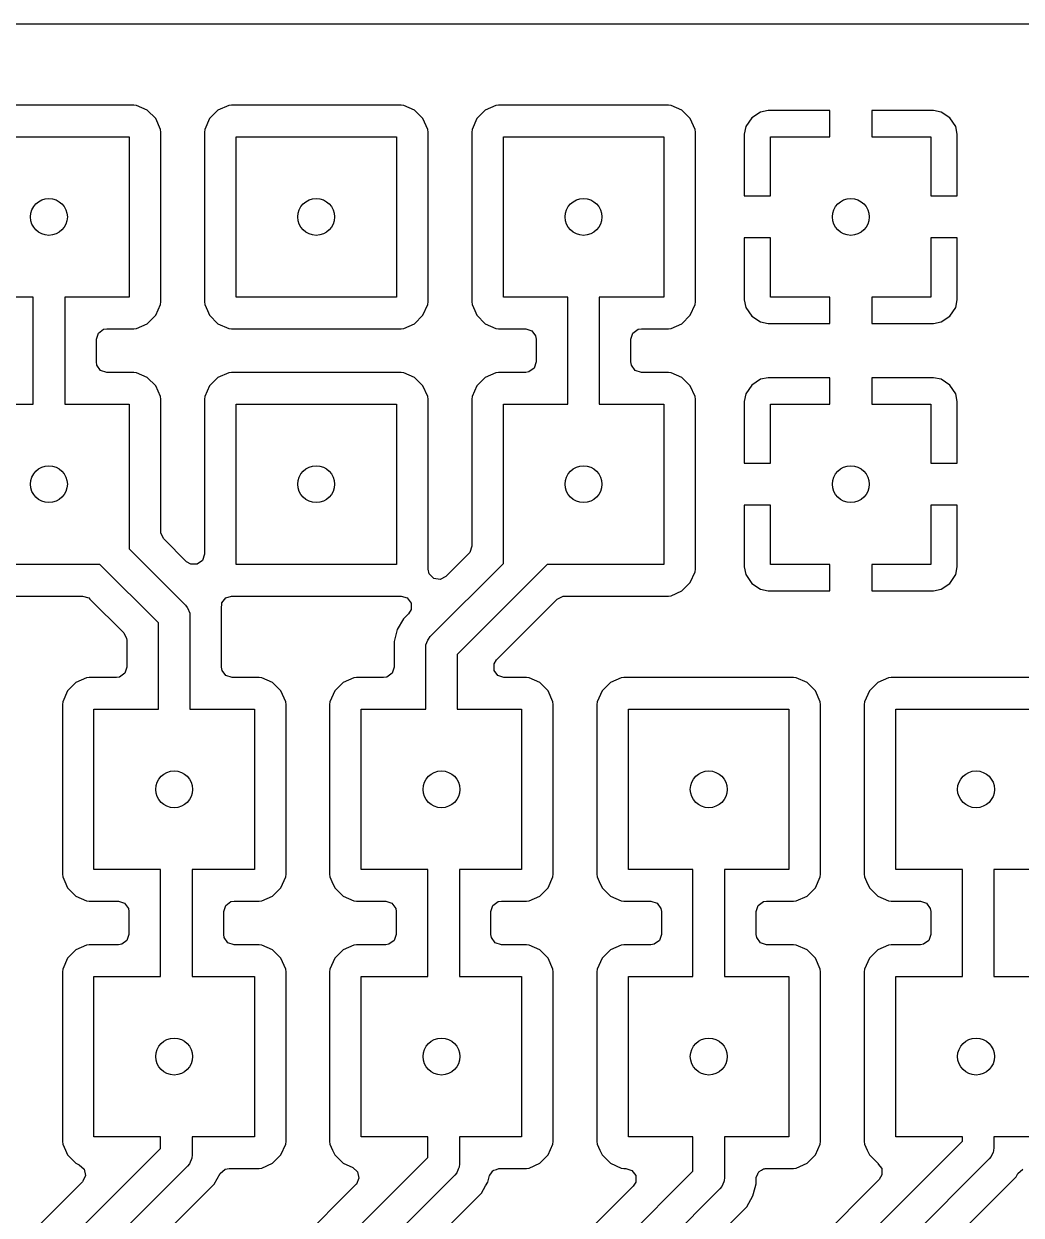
# Model space of a CAD drawing. Extents: x 0.23 to 2.17, y 0.23 to 2.17.
# Drawn here: x 0.9203 to 1.2935, y 1.7245 to 2.1703 of the extents above; entities that cross this region are included whole.
import ezdxf

# ---------------------------------------------------------------- set-up
doc = ezdxf.new("R2010")
doc.units = 0
doc.header["$MEASUREMENT"] = 0
doc.layers.add('BLACK', color=7, linetype='CONTINUOUS')

msp = doc.modelspace()

# ---------------------------------------------------------------- linework, layer by layer
at = {"layer": 'BLACK', "linetype": 'CONTINUOUS'}
for p, q in [((0.2336, 2.1703), (2.1664, 2.1703)), ((0.96149, 2.13986), (0.89796, 2.13986)), ((0.96248, 2.13975), (0.96149, 2.13986)), ((0.96653, 2.13796), (0.96248, 2.13975)), ((0.96248, 2.13975), (0.96248, 2.13975)), ((0.96248, 2.13975), (0.96248, 2.13975)), ((0.99697, 2.13975), (0.99292, 2.13796)), ((0.99796, 2.13986), (0.99697, 2.13975)), ((1.06149, 2.13986), (0.99796, 2.13986)), ((0.99796, 2.13986), (0.99796, 2.13986)), ((1.06248, 2.13975), (1.06149, 2.13986)), ((1.06653, 2.13796), (1.06248, 2.13975)), ((1.06248, 2.13975), (1.06248, 2.13975)), ((1.06248, 2.13975), (1.06248, 2.13975)), ((1.09697, 2.13975), (1.09292, 2.13796)), ((1.09796, 2.13986), (1.09697, 2.13975)), ((1.16149, 2.13986), (1.09796, 2.13986)), ((1.09796, 2.13986), (1.09796, 2.13986)), ((1.16248, 2.13975), (1.16149, 2.13986)), ((1.16653, 2.13796), (1.16248, 2.13975)), ((1.16248, 2.13975), (1.16248, 2.13975)), ((1.16248, 2.13975), (1.16248, 2.13975)), ((0.96965, 2.13483), (0.96653, 2.13796)), ((0.99292, 2.13796), (0.9898, 2.13483)), ((1.06965, 2.13483), (1.06653, 2.13796)), ((1.09292, 2.13796), (1.0898, 2.13483)), ((1.16965, 2.13483), (1.16653, 2.13796)), ((1.19588, 2.1373), (1.19263, 2.13513)), ((1.19875, 2.13787), (1.19588, 2.1373)), ((1.19588, 2.1373), (1.19588, 2.1373)), ((1.22185, 2.13787), (1.19875, 2.13787)), ((1.22185, 2.12803), (1.22185, 2.13787)), ((1.22185, 2.13787), (1.22185, 2.13787)), ((1.2376, 2.13787), (1.2376, 2.12803)), ((1.26069, 2.13787), (1.2376, 2.13787)), ((1.2376, 2.13787), (1.2376, 2.13787)), ((1.26356, 2.1373), (1.26069, 2.13787)), ((1.26682, 2.13513), (1.26356, 2.1373)), ((1.26356, 2.1373), (1.26356, 2.1373)), ((0.97144, 2.13079), (0.96965, 2.13483)), ((0.97156, 2.1298), (0.97144, 2.13079)), ((0.98801, 2.13079), (0.98789, 2.1298)), ((0.9898, 2.13483), (0.98801, 2.13079)), ((1.07144, 2.13079), (1.06965, 2.13483)), ((1.07156, 2.1298), (1.07144, 2.13079)), ((1.08801, 2.13079), (1.08789, 2.1298)), ((1.0898, 2.13483), (1.08801, 2.13079)), ((1.17144, 2.13079), (1.16965, 2.13483)), ((1.17156, 2.1298), (1.17144, 2.13079)), ((1.19045, 2.13187), (1.18988, 2.129)), ((1.19263, 2.13513), (1.19045, 2.13187)), ((1.19045, 2.13187), (1.19045, 2.13187)), ((1.19263, 2.13513), (1.19263, 2.13513)), ((1.269, 2.13187), (1.26682, 2.13513)), ((1.26682, 2.13513), (1.26682, 2.13513)), ((1.26957, 2.129), (1.269, 2.13187)), ((1.269, 2.13187), (1.269, 2.13187)), ((0.89972, 2.12803), (0.95972, 2.12803)), ((0.95972, 2.12803), (0.95972, 2.06803)), ((0.97156, 2.06627), (0.97156, 2.1298)), ((0.97156, 2.1298), (0.97156, 2.1298)), ((0.98789, 2.1298), (0.98789, 2.06627)), ((0.99972, 2.06803), (0.99972, 2.12803)), ((0.99972, 2.12803), (1.05972, 2.12803)), ((1.05972, 2.12803), (1.05972, 2.06803)), ((1.07156, 2.06627), (1.07156, 2.1298)), ((1.08789, 2.1298), (1.08789, 2.06627)), ((1.09972, 2.06803), (1.09972, 2.12803)), ((1.09972, 2.12803), (1.15972, 2.12803)), ((1.15972, 2.12803), (1.15972, 2.06803)), ((1.17156, 2.12919), (1.17156, 2.1298)), ((1.17156, 2.1298), (1.17156, 2.1298)), ((1.17156, 2.129), (1.17156, 2.12919)), ((1.17156, 2.09999), (1.17156, 2.129)), ((1.18988, 2.129), (1.18988, 2.10591)), ((1.19972, 2.10591), (1.19972, 2.12803)), ((1.19972, 2.12803), (1.22185, 2.12803)), ((1.2376, 2.12803), (1.25972, 2.12803)), ((1.25972, 2.12803), (1.25972, 2.10591)), ((1.26957, 2.10591), (1.26957, 2.129)), ((1.26957, 2.129), (1.26957, 2.129)), ((1.18988, 2.10591), (1.18988, 2.10591)), ((1.18988, 2.10591), (1.19972, 2.10591)), ((1.25972, 2.10591), (1.26957, 2.10591)), ((1.26957, 2.10591), (1.26957, 2.10591)), ((1.17156, 2.09573), (1.17156, 2.09999)), ((1.17156, 2.06627), (1.17156, 2.09573)), ((1.18988, 2.09016), (1.18988, 2.09016)), ((1.18988, 2.09016), (1.18988, 2.06706)), ((1.19972, 2.09016), (1.18988, 2.09016)), ((1.19972, 2.06803), (1.19972, 2.09016)), ((1.26957, 2.09016), (1.25972, 2.09016)), ((1.25972, 2.09016), (1.25972, 2.06803)), ((1.26957, 2.06706), (1.26957, 2.09016)), ((1.26957, 2.09016), (1.26957, 2.09016)), ((0.92382, 2.06803), (0.89972, 2.06803)), ((0.92382, 2.02803), (0.92382, 2.06803)), ((0.95972, 2.06803), (0.93563, 2.06803)), ((0.93563, 2.06803), (0.93563, 2.02803)), ((0.96965, 2.06123), (0.97144, 2.06528)), ((0.97144, 2.06528), (0.97156, 2.06627)), ((0.98789, 2.06627), (0.98789, 2.06627)), ((0.98789, 2.06627), (0.98801, 2.06528)), ((0.98801, 2.06528), (0.98901, 2.06302)), ((1.05972, 2.06803), (0.99972, 2.06803)), ((1.06965, 2.06123), (1.07144, 2.06528)), ((1.07144, 2.06528), (1.07156, 2.06627)), ((1.08789, 2.06627), (1.08789, 2.06627)), ((1.08789, 2.06627), (1.08801, 2.06528)), ((1.08801, 2.06528), (1.08901, 2.06302)), ((1.12382, 2.06803), (1.09972, 2.06803)), ((1.12382, 2.02803), (1.12382, 2.06803)), ((1.15972, 2.06803), (1.13563, 2.06803)), ((1.13563, 2.06803), (1.13563, 2.02803)), ((1.16965, 2.06123), (1.17144, 2.06528)), ((1.17144, 2.06528), (1.17156, 2.06627)), ((1.18988, 2.06706), (1.19045, 2.06419)), ((1.19045, 2.06419), (1.19045, 2.06419)), ((1.19045, 2.06419), (1.19263, 2.06094)), ((1.22185, 2.06803), (1.19972, 2.06803)), ((1.22185, 2.05819), (1.22185, 2.06803)), ((1.25972, 2.06803), (1.2376, 2.06803)), ((1.2376, 2.06803), (1.2376, 2.05819)), ((1.26682, 2.06094), (1.269, 2.06419)), ((1.269, 2.06419), (1.26957, 2.06706)), ((1.269, 2.06419), (1.269, 2.06419)), ((1.26957, 2.06706), (1.26957, 2.06706)), ((0.96653, 2.0581), (0.96965, 2.06123)), ((0.98901, 2.06302), (0.9898, 2.06123)), ((0.9898, 2.06123), (0.99292, 2.0581)), ((1.06653, 2.0581), (1.06965, 2.06123)), ((1.08901, 2.06302), (1.0898, 2.06123)), ((1.0898, 2.06123), (1.09292, 2.0581)), ((1.16653, 2.0581), (1.16965, 2.06123)), ((1.19263, 2.06094), (1.19263, 2.06094)), ((1.19263, 2.06094), (1.19588, 2.05876)), ((1.26356, 2.05876), (1.26682, 2.06094)), ((1.26682, 2.06094), (1.26682, 2.06094)), ((0.9482, 2.05459), (0.95015, 2.05601)), ((0.95015, 2.05601), (0.95136, 2.0562)), ((0.95136, 2.0562), (0.96149, 2.0562)), ((0.96149, 2.0562), (0.96248, 2.05632)), ((0.96149, 2.0562), (0.96149, 2.0562)), ((0.96248, 2.05632), (0.96653, 2.0581)), ((0.99292, 2.0581), (0.99697, 2.05632)), ((0.99697, 2.05632), (0.99796, 2.0562)), ((0.99796, 2.0562), (1.06149, 2.0562)), ((1.06149, 2.0562), (1.06248, 2.05632)), ((1.06248, 2.05632), (1.06653, 2.0581)), ((1.09292, 2.0581), (1.09697, 2.05632)), ((1.09697, 2.05632), (1.09796, 2.0562)), ((1.09796, 2.0562), (1.10809, 2.0562)), ((1.10809, 2.0562), (1.11038, 2.05546)), ((1.11038, 2.05546), (1.1118, 2.05351)), ((1.1482, 2.05459), (1.15015, 2.05601)), ((1.15015, 2.05601), (1.15136, 2.0562)), ((1.15136, 2.0562), (1.16149, 2.0562)), ((1.16149, 2.0562), (1.16248, 2.05632)), ((1.16149, 2.0562), (1.16149, 2.0562)), ((1.16248, 2.05632), (1.16653, 2.0581)), ((1.19588, 2.05876), (1.19588, 2.05876)), ((1.19588, 2.05876), (1.19875, 2.05819)), ((1.19875, 2.05819), (1.19875, 2.05819)), ((1.19875, 2.05819), (1.22185, 2.05819)), ((1.22185, 2.05819), (1.22185, 2.05819)), ((1.2376, 2.05819), (1.2376, 2.05819)), ((1.2376, 2.05819), (1.26069, 2.05819)), ((1.26069, 2.05819), (1.26356, 2.05876)), ((1.26069, 2.05819), (1.26069, 2.05819)), ((1.26356, 2.05876), (1.26356, 2.05876)), ((0.94746, 2.0523), (0.9482, 2.05459)), ((0.94746, 2.04376), (0.94746, 2.0523)), ((1.1118, 2.05351), (1.11199, 2.0523)), ((1.11199, 2.0523), (1.11199, 2.04376)), ((1.14746, 2.0523), (1.1482, 2.05459)), ((1.14746, 2.04376), (1.14746, 2.0523)), ((0.94765, 2.04256), (0.94746, 2.04376)), ((0.94907, 2.04061), (0.94765, 2.04256)), ((1.11199, 2.04376), (1.11124, 2.04147)), ((1.14765, 2.04256), (1.14746, 2.04376)), ((1.14907, 2.04061), (1.14765, 2.04256)), ((0.95136, 2.03986), (0.94907, 2.04061)), ((0.96149, 2.03986), (0.95136, 2.03986)), ((0.96248, 2.03975), (0.96149, 2.03986)), ((0.96149, 2.03986), (0.96149, 2.03986)), ((0.96653, 2.03796), (0.96248, 2.03975)), ((0.96248, 2.03975), (0.96248, 2.03975)), ((0.96248, 2.03975), (0.96248, 2.03975)), ((0.96965, 2.03483), (0.96653, 2.03796)), ((0.99292, 2.03796), (0.9898, 2.03483)), ((0.99697, 2.03975), (0.99292, 2.03796)), ((0.99796, 2.03986), (0.99697, 2.03975)), ((1.06149, 2.03986), (0.99796, 2.03986)), ((0.99796, 2.03986), (0.99796, 2.03986)), ((1.06248, 2.03975), (1.06149, 2.03986)), ((1.06653, 2.03796), (1.06248, 2.03975)), ((1.06248, 2.03975), (1.06248, 2.03975)), ((1.06248, 2.03975), (1.06248, 2.03975)), ((1.06965, 2.03483), (1.06653, 2.03796)), ((1.09292, 2.03796), (1.0898, 2.03483)), ((1.09697, 2.03975), (1.09292, 2.03796)), ((1.09796, 2.03986), (1.09697, 2.03975)), ((1.10809, 2.03986), (1.09796, 2.03986)), ((1.09796, 2.03986), (1.09796, 2.03986)), ((1.10929, 2.04005), (1.10809, 2.03986)), ((1.11124, 2.04147), (1.10929, 2.04005)), ((1.15136, 2.03986), (1.14907, 2.04061)), ((1.16149, 2.03986), (1.15136, 2.03986)), ((1.16248, 2.03975), (1.16149, 2.03986)), ((1.16149, 2.03986), (1.16149, 2.03986)), ((1.16653, 2.03796), (1.16248, 2.03975)), ((1.16248, 2.03975), (1.16248, 2.03975)), ((1.16248, 2.03975), (1.16248, 2.03975)), ((1.16965, 2.03483), (1.16653, 2.03796)), ((1.19588, 2.0373), (1.19263, 2.03513)), ((1.19875, 2.03787), (1.19588, 2.0373)), ((1.19588, 2.0373), (1.19588, 2.0373)), ((1.22185, 2.03787), (1.19875, 2.03787)), ((1.22185, 2.02803), (1.22185, 2.03787)), ((1.22185, 2.03787), (1.22185, 2.03787)), ((1.26069, 2.03787), (1.2376, 2.03787)), ((1.2376, 2.03787), (1.2376, 2.03787)), ((1.2376, 2.03787), (1.2376, 2.02803)), ((1.26356, 2.0373), (1.26069, 2.03787)), ((1.26682, 2.03513), (1.26356, 2.0373)), ((1.26356, 2.0373), (1.26356, 2.0373)), ((0.97144, 2.03079), (0.96965, 2.03483)), ((0.9898, 2.03483), (0.98801, 2.03079)), ((1.07144, 2.03079), (1.06965, 2.03483)), ((1.0898, 2.03483), (1.08801, 2.03079)), ((1.17144, 2.03079), (1.16965, 2.03483)), ((1.19263, 2.03513), (1.19045, 2.03187)), ((1.19263, 2.03513), (1.19263, 2.03513)), ((1.269, 2.03187), (1.26682, 2.03513)), ((1.26682, 2.03513), (1.26682, 2.03513)), ((0.97156, 2.0298), (0.97144, 2.03079)), ((0.97156, 1.98034), (0.97156, 2.0298)), ((0.97156, 2.0298), (0.97156, 2.0298)), ((0.98801, 2.03079), (0.98789, 2.0298)), ((0.98789, 2.0298), (0.98789, 1.9718)), ((1.07156, 2.0298), (1.07144, 2.03079)), ((1.07156, 1.96628), (1.07156, 2.0298)), ((1.08801, 2.03079), (1.08789, 2.0298)), ((1.08789, 2.0298), (1.08789, 1.97483)), ((1.17156, 2.0298), (1.17144, 2.03079)), ((1.17156, 2.02919), (1.17156, 2.0298)), ((1.17156, 2.0298), (1.17156, 2.0298)), ((1.17156, 2.029), (1.17156, 2.02919)), ((1.17156, 2), (1.17156, 2.029)), ((1.19045, 2.03187), (1.18988, 2.029)), ((1.18988, 2.029), (1.18988, 2.00591)), ((1.19045, 2.03187), (1.19045, 2.03187)), ((1.26957, 2.029), (1.269, 2.03187)), ((1.269, 2.03187), (1.269, 2.03187)), ((1.26957, 2.029), (1.26957, 2.029)), ((1.26957, 2.00667), (1.26957, 2.029)), ((0.89972, 2.02803), (0.92382, 2.02803)), ((0.93563, 2.02803), (0.95972, 2.02803)), ((0.95972, 2.02803), (0.95972, 1.97382)), ((0.99972, 1.96803), (0.99972, 2.02803)), ((0.99972, 2.02803), (1.05972, 2.02803)), ((1.05972, 2.02803), (1.05972, 1.96803)), ((1.09972, 1.96831), (1.09972, 2.02803)), ((1.09972, 2.02803), (1.12382, 2.02803)), ((1.13563, 2.02803), (1.15972, 2.02803)), ((1.15972, 2.02803), (1.15972, 1.96803)), ((1.19972, 2.00591), (1.19972, 2.02803)), ((1.19972, 2.02803), (1.22185, 2.02803)), ((1.2376, 2.02803), (1.25972, 2.02803)), ((1.25972, 2.02803), (1.25972, 2.00591)), ((1.26957, 2.00591), (1.26957, 2.00667)), ((1.18988, 2.00591), (1.18988, 2.00591)), ((1.18988, 2.00591), (1.19972, 2.00591)), ((1.25972, 2.00591), (1.26957, 2.00591)), ((1.26957, 2.00591), (1.26957, 2.00591)), ((1.17156, 1.96627), (1.17156, 2)), ((1.18988, 1.99016), (1.18988, 1.99016)), ((1.18988, 1.99016), (1.18988, 1.96706)), ((1.19972, 1.99016), (1.18988, 1.99016)), ((1.19972, 1.96803), (1.19972, 1.99016)), ((1.26957, 1.99016), (1.25972, 1.99016)), ((1.25972, 1.99016), (1.25972, 1.96803)), ((1.26957, 1.96706), (1.26957, 1.99016)), ((1.26957, 1.99016), (1.26957, 1.99016)), ((0.9716, 1.97973), (0.97156, 1.98034)), ((0.9727, 1.97758), (0.9716, 1.97973)), ((0.98124, 1.96904), (0.9727, 1.97758)), ((1.08789, 1.97483), (1.08715, 1.97254)), ((0.95972, 1.97382), (0.98075, 1.9528)), ((0.98789, 1.9718), (0.98715, 1.9695)), ((1.08675, 1.97207), (1.07821, 1.96353)), ((1.08715, 1.97254), (1.08675, 1.97207)), ((0.94881, 1.96803), (0.89972, 1.96803)), ((0.97067, 1.94618), (0.94881, 1.96803)), ((0.98279, 1.96809), (0.98124, 1.96904)), ((0.9852, 1.96809), (0.98279, 1.96809)), ((0.98715, 1.9695), (0.9852, 1.96809)), ((1.05972, 1.96803), (0.99972, 1.96803)), ((1.07198, 1.96451), (1.07156, 1.96628)), ((1.0724, 1.94099), (1.09972, 1.96831)), ((1.11615, 1.96803), (1.08248, 1.93436)), ((1.15972, 1.96803), (1.11615, 1.96803)), ((1.17144, 1.96528), (1.17156, 1.96627)), ((1.18988, 1.96706), (1.19045, 1.96419)), ((1.22185, 1.96803), (1.19972, 1.96803)), ((1.22185, 1.95819), (1.22185, 1.96803)), ((1.25972, 1.96803), (1.2376, 1.96803)), ((1.2376, 1.96803), (1.2376, 1.95819)), ((1.269, 1.96419), (1.26957, 1.96706)), ((1.26957, 1.96706), (1.26957, 1.96706)), ((1.07368, 1.96281), (1.07198, 1.96451)), ((1.07606, 1.96243), (1.07368, 1.96281)), ((1.07821, 1.96353), (1.07606, 1.96243)), ((1.16965, 1.96123), (1.17144, 1.96528)), ((1.19045, 1.96419), (1.19045, 1.96419)), ((1.19045, 1.96419), (1.19263, 1.96094)), ((1.26682, 1.96094), (1.269, 1.96419)), ((1.269, 1.96419), (1.269, 1.96419)), ((1.16248, 1.95632), (1.16653, 1.9581)), ((1.16653, 1.9581), (1.16965, 1.96123)), ((1.19263, 1.96094), (1.19263, 1.96094)), ((1.19263, 1.96094), (1.19588, 1.95876)), ((1.19588, 1.95876), (1.19588, 1.95876)), ((1.19588, 1.95876), (1.19875, 1.95819)), ((1.19875, 1.95819), (1.19875, 1.95819)), ((1.19875, 1.95819), (1.22185, 1.95819)), ((1.22185, 1.95819), (1.22185, 1.95819)), ((1.2376, 1.95819), (1.2376, 1.95819)), ((1.2376, 1.95819), (1.26069, 1.95819)), ((1.26069, 1.95819), (1.26356, 1.95876)), ((1.26069, 1.95819), (1.26069, 1.95819)), ((1.26356, 1.95876), (1.26682, 1.96094)), ((1.26356, 1.95876), (1.26356, 1.95876)), ((1.26682, 1.96094), (1.26682, 1.96094)), ((0.89796, 1.9562), (0.9423, 1.9562)), ((0.9423, 1.9562), (0.94459, 1.95546)), ((0.94459, 1.95546), (0.94505, 1.95506)), ((0.94505, 1.95506), (0.9577, 1.94242)), ((0.98075, 1.9528), (0.98149, 1.9519)), ((0.99422, 1.95129), (0.99435, 1.9537)), ((0.99435, 1.9537), (0.99586, 1.95557)), ((0.99586, 1.95557), (0.99799, 1.9562)), ((0.99799, 1.9562), (1.06147, 1.9562)), ((1.06147, 1.9562), (1.06376, 1.95546)), ((1.06376, 1.95546), (1.06518, 1.95351)), ((1.06518, 1.95351), (1.06518, 1.9511)), ((1.09719, 1.93234), (1.11991, 1.95506)), ((1.11991, 1.95506), (1.12205, 1.95615)), ((1.12205, 1.95615), (1.12266, 1.9562)), ((1.12266, 1.9562), (1.16149, 1.9562)), ((1.16149, 1.9562), (1.16248, 1.95632)), ((1.16149, 1.9562), (1.16149, 1.9562)), ((0.98149, 1.9519), (0.98153, 1.95179)), ((0.98153, 1.95179), (0.98237, 1.94977)), ((0.98237, 1.94977), (0.98248, 1.94862)), ((0.98248, 1.94862), (0.98248, 1.91386)), ((0.99431, 1.95096), (0.99422, 1.95129)), ((0.99431, 1.92959), (0.99431, 1.95096)), ((0.99431, 1.95096), (0.99431, 1.95096)), ((1.06423, 1.94955), (1.06238, 1.9477)), ((1.06518, 1.9511), (1.06423, 1.94955)), ((0.97067, 1.91386), (0.97067, 1.94618)), ((1.06005, 1.94366), (1.05884, 1.93915)), ((1.06238, 1.9477), (1.06005, 1.94366)), ((1.06005, 1.94366), (1.06005, 1.94366)), ((1.06005, 1.94366), (1.06005, 1.94366)), ((1.06238, 1.9477), (1.06238, 1.9477)), ((0.9577, 1.94242), (0.95879, 1.94027)), ((0.95879, 1.94027), (0.95884, 1.93966)), ((0.95884, 1.93966), (0.95884, 1.92959)), ((1.05884, 1.93915), (1.05884, 1.92959)), ((1.07078, 1.93796), (1.07149, 1.93966)), ((1.07149, 1.93966), (1.07166, 1.94009)), ((1.07166, 1.94009), (1.0724, 1.94099)), ((1.07067, 1.93681), (1.07078, 1.93796)), ((1.07067, 1.91386), (1.07067, 1.93681)), ((1.08248, 1.93436), (1.08248, 1.91386)), ((1.09624, 1.93079), (1.09719, 1.93234)), ((1.09624, 1.92838), (1.09624, 1.93079)), ((0.95615, 1.92588), (0.95494, 1.92569)), ((0.95809, 1.9273), (0.95615, 1.92588)), ((0.95884, 1.92959), (0.95809, 1.9273)), ((0.9945, 1.92838), (0.99431, 1.92959)), ((0.99592, 1.92643), (0.9945, 1.92838)), ((0.99821, 1.92569), (0.99592, 1.92643)), ((1.05615, 1.92588), (1.05494, 1.92569)), ((1.05809, 1.9273), (1.05615, 1.92588)), ((1.05884, 1.92959), (1.05809, 1.9273)), ((1.09765, 1.92643), (1.09624, 1.92838)), ((1.09995, 1.92569), (1.09765, 1.92643)), ((0.93977, 1.92379), (0.93665, 1.92066)), ((0.94382, 1.92557), (0.93977, 1.92379)), ((0.94481, 1.92569), (0.94382, 1.92557)), ((0.95494, 1.92569), (0.94481, 1.92569)), ((0.94481, 1.92569), (0.94481, 1.92569)), ((1.00834, 1.92569), (0.99821, 1.92569)), ((1.00933, 1.92557), (1.00834, 1.92569)), ((1.00834, 1.92569), (1.00834, 1.92569)), ((1.01338, 1.92379), (1.00933, 1.92557)), ((1.00933, 1.92557), (1.00933, 1.92557)), ((1.00933, 1.92557), (1.00933, 1.92557)), ((1.0165, 1.92066), (1.01338, 1.92379)), ((1.03977, 1.92379), (1.03665, 1.92066)), ((1.04382, 1.92557), (1.03977, 1.92379)), ((1.04481, 1.92569), (1.04382, 1.92557)), ((1.05494, 1.92569), (1.04481, 1.92569)), ((1.04481, 1.92569), (1.04481, 1.92569)), ((1.10834, 1.92569), (1.09995, 1.92569)), ((1.10933, 1.92557), (1.10834, 1.92569)), ((1.10834, 1.92569), (1.10834, 1.92569)), ((1.11338, 1.92379), (1.10933, 1.92557)), ((1.10933, 1.92557), (1.10933, 1.92557)), ((1.10933, 1.92557), (1.10933, 1.92557)), ((1.1165, 1.92066), (1.11338, 1.92379)), ((1.13977, 1.92379), (1.13665, 1.92066)), ((1.14382, 1.92557), (1.13977, 1.92379)), ((1.14481, 1.92569), (1.14382, 1.92557)), ((1.20834, 1.92569), (1.14481, 1.92569)), ((1.14481, 1.92569), (1.14481, 1.92569)), ((1.20933, 1.92557), (1.20834, 1.92569)), ((1.21338, 1.92379), (1.20933, 1.92557)), ((1.20933, 1.92557), (1.20933, 1.92557)), ((1.20933, 1.92557), (1.20933, 1.92557)), ((1.2165, 1.92066), (1.21338, 1.92379)), ((1.23977, 1.92379), (1.23665, 1.92066)), ((1.24382, 1.92557), (1.23977, 1.92379)), ((1.24481, 1.92569), (1.24382, 1.92557)), ((1.30834, 1.92569), (1.24481, 1.92569)), ((1.24481, 1.92569), (1.24481, 1.92569)), ((0.93665, 1.92066), (0.93486, 1.91661)), ((1.01829, 1.91661), (1.0165, 1.92066)), ((1.03665, 1.92066), (1.03486, 1.91661)), ((1.11829, 1.91661), (1.1165, 1.92066)), ((1.13665, 1.92066), (1.13486, 1.91661)), ((1.21829, 1.91661), (1.2165, 1.92066)), ((1.23665, 1.92066), (1.23486, 1.91661)), ((0.93486, 1.91661), (0.93474, 1.91562)), ((0.93474, 1.91562), (0.93474, 1.85209)), ((0.94657, 1.85386), (0.94657, 1.91386)), ((0.94657, 1.91386), (0.97067, 1.91386)), ((0.98248, 1.91386), (1.00657, 1.91386)), ((1.00657, 1.91386), (1.00657, 1.85386)), ((1.01841, 1.91562), (1.01829, 1.91661)), ((1.01841, 1.85209), (1.01841, 1.91562)), ((1.03486, 1.91661), (1.03474, 1.91562)), ((1.03474, 1.91562), (1.03474, 1.85209)), ((1.04657, 1.85386), (1.04657, 1.91386)), ((1.04657, 1.91386), (1.07067, 1.91386)), ((1.08248, 1.91386), (1.10657, 1.91386)), ((1.10657, 1.91386), (1.10657, 1.85386)), ((1.11841, 1.91562), (1.11829, 1.91661)), ((1.11841, 1.85209), (1.11841, 1.91562)), ((1.13486, 1.91661), (1.13474, 1.91562)), ((1.13474, 1.91562), (1.13474, 1.85209)), ((1.14657, 1.85386), (1.14657, 1.91386)), ((1.14657, 1.91386), (1.20657, 1.91386)), ((1.20657, 1.91386), (1.20657, 1.85386)), ((1.21841, 1.91562), (1.21829, 1.91661)), ((1.21841, 1.85209), (1.21841, 1.91562)), ((1.23486, 1.91661), (1.23474, 1.91562)), ((1.23474, 1.91562), (1.23474, 1.85209)), ((1.24657, 1.85386), (1.24657, 1.91386)), ((1.24657, 1.91386), (1.30657, 1.91386)), ((0.93474, 1.85209), (0.93474, 1.85209)), ((0.93474, 1.85209), (0.93486, 1.8511)), ((0.93486, 1.8511), (0.93561, 1.8494)), ((0.97146, 1.85386), (0.94657, 1.85386)), ((0.97146, 1.81386), (0.97146, 1.85386)), ((1.00657, 1.85386), (0.98327, 1.85386)), ((0.98327, 1.85386), (0.98327, 1.81386)), ((1.0165, 1.84706), (1.01829, 1.8511)), ((1.01829, 1.8511), (1.01841, 1.85209)), ((1.03474, 1.85209), (1.03474, 1.85209)), ((1.03474, 1.85209), (1.03486, 1.8511)), ((1.03486, 1.8511), (1.03561, 1.8494)), ((1.07146, 1.85386), (1.04657, 1.85386)), ((1.07146, 1.81386), (1.07146, 1.85386)), ((1.10657, 1.85386), (1.08327, 1.85386)), ((1.08327, 1.85386), (1.08327, 1.81386)), ((1.1165, 1.84706), (1.11829, 1.8511)), ((1.11829, 1.8511), (1.11841, 1.85209)), ((1.13474, 1.85209), (1.13474, 1.85209)), ((1.13474, 1.85209), (1.13486, 1.8511)), ((1.13486, 1.8511), (1.13561, 1.8494)), ((1.17067, 1.85386), (1.14657, 1.85386)), ((1.17067, 1.81386), (1.17067, 1.85386)), ((1.20657, 1.85386), (1.18248, 1.85386)), ((1.18248, 1.85386), (1.18248, 1.81386)), ((1.2165, 1.84706), (1.21829, 1.8511)), ((1.21829, 1.8511), (1.21841, 1.85209)), ((1.23474, 1.85209), (1.23474, 1.85209)), ((1.23474, 1.85209), (1.23486, 1.8511)), ((1.23486, 1.8511), (1.23561, 1.8494)), ((1.27146, 1.85386), (1.24657, 1.85386)), ((1.27146, 1.81386), (1.27146, 1.85386)), ((1.30657, 1.85386), (1.28327, 1.85386)), ((1.28327, 1.85386), (1.28327, 1.81386)), ((0.93561, 1.8494), (0.93665, 1.84706)), ((0.93665, 1.84706), (0.93977, 1.84393)), ((1.01338, 1.84393), (1.0165, 1.84706)), ((1.03561, 1.8494), (1.03665, 1.84706)), ((1.03665, 1.84706), (1.03977, 1.84393)), ((1.11338, 1.84393), (1.1165, 1.84706)), ((1.13561, 1.8494), (1.13665, 1.84706)), ((1.13665, 1.84706), (1.13977, 1.84393)), ((1.21338, 1.84393), (1.2165, 1.84706)), ((1.23561, 1.8494), (1.23665, 1.84706)), ((1.23665, 1.84706), (1.23977, 1.84393)), ((0.93977, 1.84393), (0.94382, 1.84214)), ((0.94382, 1.84214), (0.94481, 1.84203)), ((0.94481, 1.84203), (0.95573, 1.84203)), ((0.95573, 1.84203), (0.95802, 1.84128)), ((0.95802, 1.84128), (0.95944, 1.83933)), ((0.99584, 1.84042), (0.99779, 1.84184)), ((0.99779, 1.84184), (0.999, 1.84203)), ((0.999, 1.84203), (1.00834, 1.84203)), ((1.00834, 1.84203), (1.00933, 1.84214)), ((1.00834, 1.84203), (1.00834, 1.84203)), ((1.00933, 1.84214), (1.01338, 1.84393)), ((1.03977, 1.84393), (1.04382, 1.84214)), ((1.04382, 1.84214), (1.04481, 1.84203)), ((1.04481, 1.84203), (1.05573, 1.84203)), ((1.05573, 1.84203), (1.05802, 1.84128)), ((1.05802, 1.84128), (1.05944, 1.83933)), ((1.09584, 1.84042), (1.09779, 1.84184)), ((1.09779, 1.84184), (1.099, 1.84203)), ((1.099, 1.84203), (1.10834, 1.84203)), ((1.10834, 1.84203), (1.10933, 1.84214)), ((1.10834, 1.84203), (1.10834, 1.84203)), ((1.10933, 1.84214), (1.11338, 1.84393)), ((1.13977, 1.84393), (1.14382, 1.84214)), ((1.14382, 1.84214), (1.14481, 1.84203)), ((1.14481, 1.84203), (1.15494, 1.84203)), ((1.15494, 1.84203), (1.15723, 1.84128)), ((1.15723, 1.84128), (1.15865, 1.83933)), ((1.19506, 1.84042), (1.197, 1.84184)), ((1.197, 1.84184), (1.19821, 1.84203)), ((1.19821, 1.84203), (1.20834, 1.84203)), ((1.20834, 1.84203), (1.20933, 1.84214)), ((1.20834, 1.84203), (1.20834, 1.84203)), ((1.20933, 1.84214), (1.21338, 1.84393)), ((1.23977, 1.84393), (1.24382, 1.84214)), ((1.24382, 1.84214), (1.24481, 1.84203)), ((1.24481, 1.84203), (1.25573, 1.84203)), ((1.25573, 1.84203), (1.25802, 1.84128)), ((1.25802, 1.84128), (1.25944, 1.83933)), ((0.95944, 1.83933), (0.95963, 1.83813)), ((0.95963, 1.83813), (0.95963, 1.82959)), ((0.9951, 1.83813), (0.99584, 1.84042)), ((0.9951, 1.82959), (0.9951, 1.83813)), ((1.05944, 1.83933), (1.05963, 1.83813)), ((1.05963, 1.83813), (1.05963, 1.82959)), ((1.0951, 1.83813), (1.09584, 1.84042)), ((1.0951, 1.82959), (1.0951, 1.83813)), ((1.15865, 1.83933), (1.15884, 1.83813)), ((1.15884, 1.83813), (1.15884, 1.82959)), ((1.19431, 1.83813), (1.19506, 1.84042)), ((1.19431, 1.82959), (1.19431, 1.83813)), ((1.25944, 1.83933), (1.25963, 1.83813)), ((1.25963, 1.83813), (1.25963, 1.82959)), ((0.95963, 1.82959), (0.95888, 1.8273)), ((0.99529, 1.82838), (0.9951, 1.82959)), ((0.99671, 1.82643), (0.99529, 1.82838)), ((1.05963, 1.82959), (1.05888, 1.8273)), ((1.09529, 1.82838), (1.0951, 1.82959)), ((1.09671, 1.82643), (1.09529, 1.82838)), ((1.15884, 1.82959), (1.15809, 1.8273)), ((1.1945, 1.82838), (1.19431, 1.82959)), ((1.19592, 1.82643), (1.1945, 1.82838)), ((1.25963, 1.82959), (1.25888, 1.8273)), ((0.93977, 1.82379), (0.93665, 1.82066)), ((0.94382, 1.82557), (0.93977, 1.82379)), ((0.94481, 1.82569), (0.94382, 1.82557)), ((0.95573, 1.82569), (0.94481, 1.82569)), ((0.94481, 1.82569), (0.94481, 1.82569)), ((0.95693, 1.82588), (0.95573, 1.82569)), ((0.95888, 1.8273), (0.95693, 1.82588)), ((0.999, 1.82569), (0.99671, 1.82643)), ((1.00834, 1.82569), (0.999, 1.82569)), ((1.00933, 1.82557), (1.00834, 1.82569)), ((1.00834, 1.82569), (1.00834, 1.82569)), ((1.01338, 1.82379), (1.00933, 1.82557)), ((1.00933, 1.82557), (1.00933, 1.82557)), ((1.00933, 1.82557), (1.00933, 1.82557)), ((1.0165, 1.82066), (1.01338, 1.82379)), ((1.03977, 1.82379), (1.03665, 1.82066)), ((1.04382, 1.82557), (1.03977, 1.82379)), ((1.04481, 1.82569), (1.04382, 1.82557)), ((1.05573, 1.82569), (1.04481, 1.82569)), ((1.04481, 1.82569), (1.04481, 1.82569)), ((1.05693, 1.82588), (1.05573, 1.82569)), ((1.05888, 1.8273), (1.05693, 1.82588)), ((1.099, 1.82569), (1.09671, 1.82643)), ((1.10834, 1.82569), (1.099, 1.82569)), ((1.10933, 1.82557), (1.10834, 1.82569)), ((1.10834, 1.82569), (1.10834, 1.82569)), ((1.11338, 1.82379), (1.10933, 1.82557)), ((1.10933, 1.82557), (1.10933, 1.82557)), ((1.10933, 1.82557), (1.10933, 1.82557)), ((1.1165, 1.82066), (1.11338, 1.82379)), ((1.13977, 1.82379), (1.13665, 1.82066)), ((1.14382, 1.82557), (1.13977, 1.82379)), ((1.14481, 1.82569), (1.14382, 1.82557)), ((1.15494, 1.82569), (1.14481, 1.82569)), ((1.14481, 1.82569), (1.14481, 1.82569)), ((1.15615, 1.82588), (1.15494, 1.82569)), ((1.15809, 1.8273), (1.15615, 1.82588)), ((1.19821, 1.82569), (1.19592, 1.82643)), ((1.20834, 1.82569), (1.19821, 1.82569)), ((1.20933, 1.82557), (1.20834, 1.82569)), ((1.20834, 1.82569), (1.20834, 1.82569)), ((1.21338, 1.82379), (1.20933, 1.82557)), ((1.20933, 1.82557), (1.20933, 1.82557)), ((1.20933, 1.82557), (1.20933, 1.82557)), ((1.2165, 1.82066), (1.21338, 1.82379)), ((1.23977, 1.82379), (1.23665, 1.82066)), ((1.24382, 1.82557), (1.23977, 1.82379)), ((1.24481, 1.82569), (1.24382, 1.82557)), ((1.25573, 1.82569), (1.24481, 1.82569)), ((1.24481, 1.82569), (1.24481, 1.82569)), ((1.25693, 1.82588), (1.25573, 1.82569)), ((1.25888, 1.8273), (1.25693, 1.82588)), ((0.93665, 1.82066), (0.93486, 1.81661)), ((1.01829, 1.81661), (1.0165, 1.82066)), ((1.03665, 1.82066), (1.03486, 1.81661)), ((1.11829, 1.81661), (1.1165, 1.82066)), ((1.13665, 1.82066), (1.13486, 1.81661)), ((1.21829, 1.81661), (1.2165, 1.82066)), ((1.23665, 1.82066), (1.23486, 1.81661)), ((0.93486, 1.81661), (0.93474, 1.81562)), ((0.93474, 1.81562), (0.93474, 1.75209)), ((1.01841, 1.81562), (1.01829, 1.81661)), ((1.01841, 1.75209), (1.01841, 1.81562)), ((1.03486, 1.81661), (1.03474, 1.81562)), ((1.03474, 1.81562), (1.03474, 1.75209)), ((1.11841, 1.81562), (1.11829, 1.81661)), ((1.11841, 1.75209), (1.11841, 1.81562)), ((1.13486, 1.81661), (1.13474, 1.81562)), ((1.13474, 1.81562), (1.13474, 1.75209)), ((1.21841, 1.81562), (1.21829, 1.81661)), ((1.21841, 1.75209), (1.21841, 1.81562)), ((1.23486, 1.81661), (1.23474, 1.81562)), ((1.23474, 1.81562), (1.23474, 1.75209)), ((0.94657, 1.75386), (0.94657, 1.81386)), ((0.94657, 1.81386), (0.97146, 1.81386)), ((0.98327, 1.81386), (1.00657, 1.81386)), ((1.00657, 1.81386), (1.00657, 1.75386)), ((1.04657, 1.75386), (1.04657, 1.81386)), ((1.04657, 1.81386), (1.07146, 1.81386)), ((1.08327, 1.81386), (1.10657, 1.81386)), ((1.10657, 1.81386), (1.10657, 1.75386)), ((1.14657, 1.75386), (1.14657, 1.81386)), ((1.14657, 1.81386), (1.17067, 1.81386)), ((1.18248, 1.81386), (1.20657, 1.81386)), ((1.20657, 1.81386), (1.20657, 1.75386)), ((1.24657, 1.75386), (1.24657, 1.81386)), ((1.24657, 1.81386), (1.27146, 1.81386)), ((1.28327, 1.81386), (1.30657, 1.81386)), ((0.93474, 1.75209), (0.93474, 1.75209)), ((0.93474, 1.75209), (0.93486, 1.7511)), ((0.97146, 1.75386), (0.94657, 1.75386)), ((0.97146, 1.74949), (0.97146, 1.75386)), ((1.00657, 1.75386), (0.98327, 1.75386)), ((0.98327, 1.75386), (0.98327, 1.74705)), ((1.01829, 1.7511), (1.01841, 1.75209)), ((1.03474, 1.75209), (1.03474, 1.75209)), ((1.03474, 1.75209), (1.03486, 1.7511)), ((1.03618, 1.51697), (1.27146, 1.75225)), ((1.07146, 1.75386), (1.04657, 1.75386)), ((1.07146, 1.74615), (1.07146, 1.75386)), ((1.10657, 1.75386), (1.08327, 1.75386)), ((1.08327, 1.75386), (1.08327, 1.7437)), ((1.11829, 1.7511), (1.11841, 1.75209)), ((1.13474, 1.75209), (1.13474, 1.75209)), ((1.13474, 1.75209), (1.13486, 1.7511)), ((1.17067, 1.75386), (1.14657, 1.75386)), ((1.17067, 1.74103), (1.17067, 1.75386)), ((1.20657, 1.75386), (1.18248, 1.75386)), ((1.18248, 1.75386), (1.18248, 1.73858)), ((1.21829, 1.7511), (1.21841, 1.75209)), ((1.23474, 1.75209), (1.23474, 1.75209)), ((1.23474, 1.75209), (1.23486, 1.7511)), ((1.27146, 1.75386), (1.24657, 1.75386)), ((1.27146, 1.75225), (1.27146, 1.75386)), ((1.30657, 1.75386), (1.28327, 1.75386)), ((1.28327, 1.75386), (1.28327, 1.7498)), ((0.91216, 1.6902), (0.97146, 1.74949)), ((0.93486, 1.7511), (0.93586, 1.74884)), ((0.93586, 1.74884), (0.93665, 1.74706)), ((1.0165, 1.74706), (1.01829, 1.7511)), ((1.03486, 1.7511), (1.03586, 1.74884)), ((1.03586, 1.74884), (1.03665, 1.74706)), ((1.1165, 1.74706), (1.11829, 1.7511)), ((1.13486, 1.7511), (1.13586, 1.74884)), ((1.13586, 1.74884), (1.13665, 1.74706)), ((1.2165, 1.74706), (1.21829, 1.7511)), ((1.23486, 1.7511), (1.23586, 1.74884)), ((1.23586, 1.74884), (1.23665, 1.74706)), ((1.28293, 1.74811), (1.28227, 1.74652)), ((1.28315, 1.74865), (1.28293, 1.74811)), ((1.28327, 1.7498), (1.28315, 1.74865)), ((0.93665, 1.74706), (0.93977, 1.74393)), ((0.93977, 1.74393), (0.94108, 1.74335)), ((0.94108, 1.74335), (0.94288, 1.74175)), ((0.96433, 1.63902), (1.07146, 1.74615)), ((0.98227, 1.74377), (0.98154, 1.74287)), ((0.98315, 1.7459), (0.98227, 1.74377)), ((0.98327, 1.74705), (0.98315, 1.7459)), ((1.00933, 1.74214), (1.01338, 1.74393)), ((1.01338, 1.74393), (1.0165, 1.74706)), ((1.03665, 1.74706), (1.03977, 1.74393)), ((1.03977, 1.74393), (1.0434, 1.74233)), ((1.28154, 1.74563), (1.04626, 1.51035)), ((1.08327, 1.7437), (1.08315, 1.74255)), ((1.10933, 1.74214), (1.11338, 1.74393)), ((1.11338, 1.74393), (1.1165, 1.74706)), ((1.13665, 1.74706), (1.13977, 1.74393)), ((1.13977, 1.74393), (1.14382, 1.74214)), ((1.20933, 1.74214), (1.21338, 1.74393)), ((1.21338, 1.74393), (1.2165, 1.74706)), ((1.23665, 1.74706), (1.23977, 1.74393)), ((1.23977, 1.74393), (1.23977, 1.74393)), ((1.23977, 1.74393), (1.23977, 1.74393)), ((1.23977, 1.74393), (1.23984, 1.74389)), ((1.23984, 1.74389), (1.2399, 1.7438)), ((1.2399, 1.7438), (1.24003, 1.74367)), ((1.24003, 1.74367), (1.24001, 1.74366)), ((1.24001, 1.74366), (1.24131, 1.74198)), ((1.28227, 1.74652), (1.28154, 1.74563)), ((0.98154, 1.74287), (0.92224, 1.68358)), ((0.94338, 1.73939), (0.94241, 1.73719)), ((0.94288, 1.74175), (0.94338, 1.73939)), ((1.08154, 1.73952), (0.97441, 1.6324)), ((0.99155, 1.73616), (0.99382, 1.74008)), ((0.99382, 1.74008), (0.99561, 1.74169)), ((0.99561, 1.74169), (0.99719, 1.74203)), ((0.99719, 1.74203), (1.00834, 1.74203)), ((1.00764, 1.57799), (1.17067, 1.74103)), ((1.00834, 1.74203), (1.00933, 1.74214)), ((1.00834, 1.74203), (1.00834, 1.74203)), ((1.0434, 1.74233), (1.0452, 1.74072)), ((1.0452, 1.74072), (1.04571, 1.73837)), ((1.08227, 1.74042), (1.08154, 1.73952)), ((1.08281, 1.74172), (1.08227, 1.74042)), ((1.08315, 1.74255), (1.08281, 1.74172)), ((1.09389, 1.73685), (1.09456, 1.73935)), ((1.09456, 1.73935), (1.09464, 1.73955)), ((1.09464, 1.73955), (1.09527, 1.74032)), ((1.09527, 1.74032), (1.09581, 1.74116)), ((1.09581, 1.74116), (1.09602, 1.74124)), ((1.09602, 1.74124), (1.09616, 1.74141)), ((1.09616, 1.74141), (1.09713, 1.74166)), ((1.09713, 1.74166), (1.09806, 1.74202)), ((1.09806, 1.74202), (1.09827, 1.74203)), ((1.09827, 1.74203), (1.10834, 1.74203)), ((1.10834, 1.74203), (1.10933, 1.74214)), ((1.10834, 1.74203), (1.10834, 1.74203)), ((1.14382, 1.74214), (1.14481, 1.74203)), ((1.14481, 1.74203), (1.14553, 1.74203)), ((1.14553, 1.74203), (1.14782, 1.74128)), ((1.14782, 1.74128), (1.14923, 1.73933)), ((1.14923, 1.73933), (1.14923, 1.73693)), ((1.18248, 1.73858), (1.18237, 1.73743)), ((1.19431, 1.73846), (1.19437, 1.73878)), ((1.19437, 1.73878), (1.19478, 1.73957)), ((1.19478, 1.73957), (1.19506, 1.74042)), ((1.19506, 1.74042), (1.19533, 1.74062)), ((1.19533, 1.74062), (1.19548, 1.74091)), ((1.19548, 1.74091), (1.19628, 1.74131)), ((1.19628, 1.74131), (1.197, 1.74184)), ((1.197, 1.74184), (1.19749, 1.74191)), ((1.19749, 1.74191), (1.19764, 1.74199)), ((1.19764, 1.74199), (1.19778, 1.74196)), ((1.19778, 1.74196), (1.19821, 1.74203)), ((1.19821, 1.74203), (1.20834, 1.74203)), ((1.20834, 1.74203), (1.20933, 1.74214)), ((1.20834, 1.74203), (1.20834, 1.74203)), ((1.22168, 1.66904), (1.29155, 1.73891)), ((1.24137, 1.73957), (1.24039, 1.73791)), ((1.24131, 1.74198), (1.24137, 1.73957)), ((1.29155, 1.73891), (1.2918, 1.73933)), ((1.2918, 1.73933), (1.29223, 1.74008)), ((1.29223, 1.74008), (1.29402, 1.74169)), ((0.94226, 1.73703), (0.90215, 1.69691)), ((0.93522, 1.67982), (0.99155, 1.73616)), ((0.94241, 1.73719), (0.94226, 1.73703)), ((1.04458, 1.73601), (0.95431, 1.64573)), ((0.99155, 1.73616), (0.99155, 1.73616)), ((1.14828, 1.73537), (0.99762, 1.58471)), ((1.18075, 1.73441), (1.01772, 1.57137)), ((1.24039, 1.73791), (1.0362, 1.53372)), ((1.04473, 1.73616), (1.04458, 1.73601)), ((1.04571, 1.73837), (1.04473, 1.73616)), ((1.09155, 1.73281), (1.09309, 1.73548)), ((1.09309, 1.73548), (1.09389, 1.73685)), ((1.14923, 1.73693), (1.14828, 1.73537)), ((1.18149, 1.7353), (1.18075, 1.73441)), ((1.18217, 1.73694), (1.18149, 1.7353)), ((1.18237, 1.73743), (1.18217, 1.73694)), ((1.19336, 1.73269), (1.19431, 1.73625)), ((1.19431, 1.73625), (1.19431, 1.73846)), ((0.98738, 1.62864), (1.09155, 1.73281)), ((1.19077, 1.72769), (1.1931, 1.73174)), ((1.1931, 1.73174), (1.19336, 1.73269)), ((1.11015, 1.64708), (1.19077, 1.72769))]:
    msp.add_line(p, q, dxfattribs=at)
at = {"layer": 'BLACK'}
for centre in [(0.92972, 2.09803), (1.02972, 2.09803), (1.12972, 2.09803), (1.22972, 2.09803), (0.92972, 1.99803), (1.02972, 1.99803), (1.12972, 1.99803), (1.22972, 1.99803), (0.97657, 1.88386), (1.07657, 1.88386), (1.17657, 1.88386), (1.27657, 1.88386), (0.97657, 1.78386), (1.07657, 1.78386), (1.17657, 1.78386), (1.27657, 1.78386)]:
    msp.add_circle(centre, 0.00689, dxfattribs=at)
at = {"layer": 'WHITE'}
for centre in [(0.92972, 2.09803), (1.02972, 2.09803), (1.12972, 2.09803), (1.22972, 2.09803), (0.92972, 1.99803), (1.02972, 1.99803), (1.12972, 1.99803), (1.22972, 1.99803), (0.97657, 1.88386), (1.07657, 1.88386), (1.17657, 1.88386), (1.27657, 1.88386), (0.97657, 1.78386), (1.07657, 1.78386), (1.17657, 1.78386), (1.27657, 1.78386)]:
    msp.add_circle(centre, 0.00689, dxfattribs=at)

doc.saveas('drawing.dxf')
